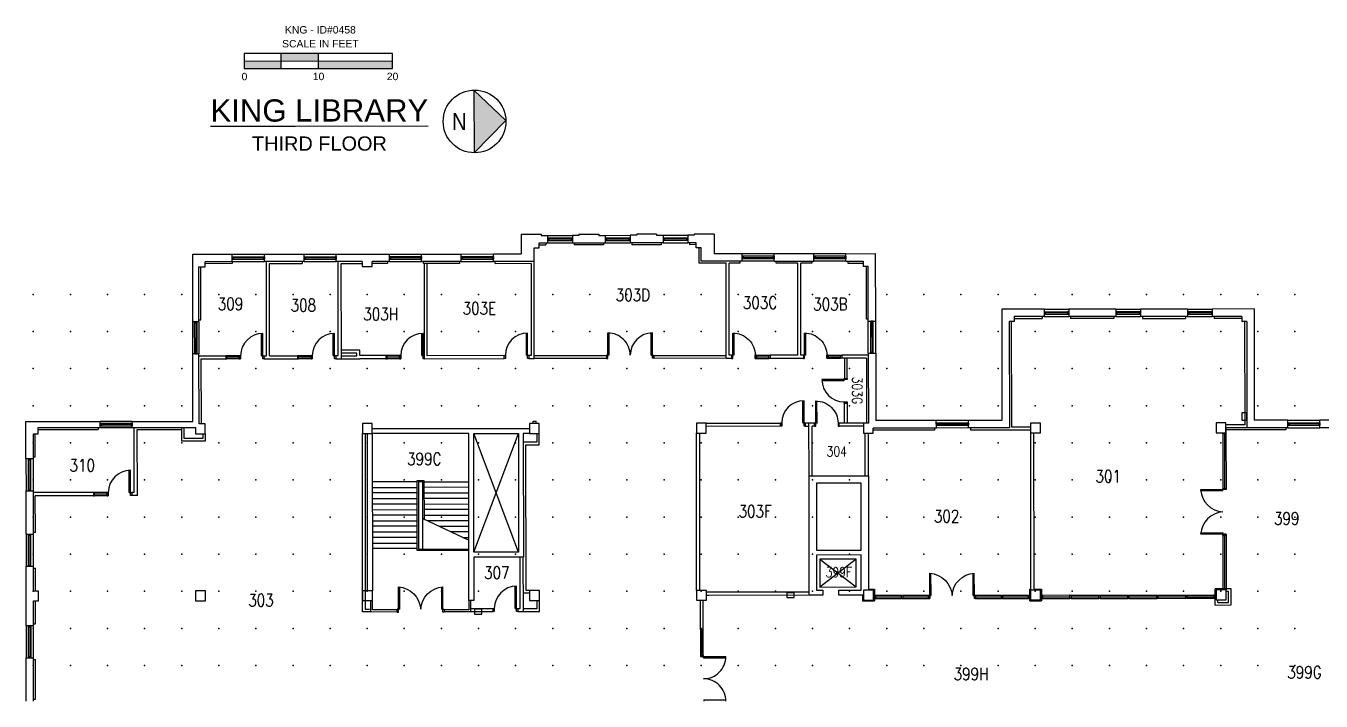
# Model space of a CAD drawing. Header units: millimetres. Extents: x 9 to 202, y 19 to 142.
# Drawn here: x 9.2 to 122.3, y 82.9 to 141.8 of the extents above; entities that cross this region are included whole.
import ezdxf
from ezdxf.enums import TextEntityAlignment as Align

# ---------------------------------------------------------------- set-up
doc = ezdxf.new("R2010")
doc.units = ezdxf.units.MM
for name, color, linetype in [('A-DOOR', 2, 'Continuous'), ('A-FLOR-IDEN', 202, 'Continuous'), ('A-FLOR-STRS', 1, 'Continuous'), ('A-GLAZ', 5, 'Continuous'), ('A-WALL', 7, 'Continuous'), ('NORTH', 7, 'Continuous')]:
    doc.layers.add(name, color=color, linetype=linetype)
doc.styles.add('RomanS', font='romans.shx', dxfattribs={"width": 0.85})
doc.styles.add('style1', font='arial.ttf', dxfattribs={"height": 1})

# ---------------------------------------------------------------- blocks, each defined once
blk = doc.blocks.new('*U16')
blk.add_point((0, 0))
blk = doc.blocks.new('*U17')
at = {"color": 0, "linetype": 'ByBlock', "lineweight": -2, "transparency": 16777216}
for p in [(0, 97.191), (3.2397, 97.191), (6.4794, 97.191), (9.7191, 97.191), (12.9588, 97.191), (16.1985, 97.191), (19.4382, 97.191), (22.6779, 97.191), (25.9176, 97.191), (29.1573, 97.191), (32.397, 97.191), (35.6367, 97.191), (38.8764, 97.191), (42.1161, 97.191), (45.3558, 97.191), (48.5955, 97.191), (51.8352, 97.191), (55.0749, 97.191), (58.3146, 97.191), (61.5543, 97.191), (64.794, 97.191), (68.0337, 97.191), (71.2734, 97.191), (74.5131, 97.191), (77.7528, 97.191), (80.9925, 97.191), (84.2322, 97.191), (87.4719, 97.191), (90.7116, 97.191), (93.9513, 97.191), (97.191, 97.191), (100.4307, 97.191), (103.6704, 97.191), (106.9101, 97.191), (110.1498, 97.191), (0, 93.9513), (3.2397, 93.9513), (6.4794, 93.9513), (9.7191, 93.9513), (12.9588, 93.9513), (16.1985, 93.9513), (19.4382, 93.9513), (22.6779, 93.9513), (25.9176, 93.9513), (29.1573, 93.9513), (32.397, 93.9513), (35.6367, 93.9513), (38.8764, 93.9513), (42.1161, 93.9513), (45.3558, 93.9513), (48.5955, 93.9513), (51.8352, 93.9513), (55.0749, 93.9513), (58.3146, 93.9513), (61.5543, 93.9513), (64.794, 93.9513), (68.0337, 93.9513), (71.2734, 93.9513), (74.5131, 93.9513), (77.7528, 93.9513), (80.9925, 93.9513), (84.2322, 93.9513), (87.4719, 93.9513), (90.7116, 93.9513), (93.9513, 93.9513), (97.191, 93.9513), (100.4307, 93.9513), (103.6704, 93.9513), (106.9101, 93.9513), (110.1498, 93.9513), (0, 90.7116), (3.2397, 90.7116), (6.4794, 90.7116), (9.7191, 90.7116), (12.9588, 90.7116), (16.1985, 90.7116), (19.4382, 90.7116), (22.6779, 90.7116), (25.9176, 90.7116), (29.1573, 90.7116), (32.397, 90.7116), (35.6367, 90.7116), (38.8764, 90.7116), (42.1161, 90.7116), (45.3558, 90.7116), (48.5955, 90.7116), (51.8352, 90.7116), (55.0749, 90.7116), (58.3146, 90.7116), (61.5543, 90.7116), (64.794, 90.7116), (68.0337, 90.7116), (71.2734, 90.7116), (74.5131, 90.7116), (77.7528, 90.7116), (80.9925, 90.7116), (84.2322, 90.7116), (87.4719, 90.7116), (90.7116, 90.7116), (93.9513, 90.7116), (97.191, 90.7116), (100.4307, 90.7116), (103.6704, 90.7116), (106.9101, 90.7116), (110.1498, 90.7116), (0, 87.4719), (3.2397, 87.4719), (6.4794, 87.4719), (9.7191, 87.4719), (12.9588, 87.4719), (16.1985, 87.4719), (19.4382, 87.4719), (22.6779, 87.4719), (25.9176, 87.4719), (29.1573, 87.4719), (32.397, 87.4719), (35.6367, 87.4719), (38.8764, 87.4719), (42.1161, 87.4719), (45.3558, 87.4719), (48.5955, 87.4719), (51.8352, 87.4719), (55.0749, 87.4719), (58.3146, 87.4719), (61.5543, 87.4719), (64.794, 87.4719), (68.0337, 87.4719), (71.2734, 87.4719), (74.5131, 87.4719), (77.7528, 87.4719), (80.9925, 87.4719), (84.2322, 87.4719), (87.4719, 87.4719), (90.7116, 87.4719), (93.9513, 87.4719), (97.191, 87.4719), (100.4307, 87.4719), (103.6704, 87.4719), (106.9101, 87.4719), (110.1498, 87.4719), (0, 84.2322), (3.2397, 84.2322), (6.4794, 84.2322), (9.7191, 84.2322), (12.9588, 84.2322), (16.1985, 84.2322), (19.4382, 84.2322), (22.6779, 84.2322), (25.9176, 84.2322), (29.1573, 84.2322), (32.397, 84.2322), (35.6367, 84.2322), (38.8764, 84.2322), (42.1161, 84.2322), (45.3558, 84.2322), (48.5955, 84.2322), (51.8352, 84.2322), (55.0749, 84.2322), (58.3146, 84.2322), (61.5543, 84.2322), (64.794, 84.2322), (68.0337, 84.2322), (71.2734, 84.2322), (74.5131, 84.2322), (77.7528, 84.2322), (80.9925, 84.2322), (84.2322, 84.2322), (87.4719, 84.2322), (90.7116, 84.2322), (93.9513, 84.2322), (97.191, 84.2322), (100.4307, 84.2322), (103.6704, 84.2322), (106.9101, 84.2322), (110.1498, 84.2322), (0, 80.9925), (3.2397, 80.9925), (6.4794, 80.9925), (9.7191, 80.9925), (12.9588, 80.9925), (16.1985, 80.9925), (19.4382, 80.9925), (22.6779, 80.9925), (25.9176, 80.9925), (29.1573, 80.9925), (32.397, 80.9925), (35.6367, 80.9925), (38.8764, 80.9925), (42.1161, 80.9925), (45.3558, 80.9925), (48.5955, 80.9925), (51.8352, 80.9925), (55.0749, 80.9925), (58.3146, 80.9925), (61.5543, 80.9925), (64.794, 80.9925), (68.0337, 80.9925), (71.2734, 80.9925), (74.5131, 80.9925), (77.7528, 80.9925), (80.9925, 80.9925), (84.2322, 80.9925), (87.4719, 80.9925), (90.7116, 80.9925), (93.9513, 80.9925), (97.191, 80.9925), (100.4307, 80.9925), (103.6704, 80.9925), (106.9101, 80.9925), (110.1498, 80.9925), (0, 77.7528), (3.2397, 77.7528), (6.4794, 77.7528), (9.7191, 77.7528), (12.9588, 77.7528), (16.1985, 77.7528), (19.4382, 77.7528), (22.6779, 77.7528), (25.9176, 77.7528), (29.1573, 77.7528), (32.397, 77.7528), (35.6367, 77.7528), (38.8764, 77.7528), (42.1161, 77.7528), (45.3558, 77.7528), (48.5955, 77.7528), (51.8352, 77.7528), (55.0749, 77.7528), (58.3146, 77.7528), (61.5543, 77.7528), (64.794, 77.7528), (68.0337, 77.7528), (71.2734, 77.7528), (74.5131, 77.7528), (77.7528, 77.7528), (80.9925, 77.7528), (84.2322, 77.7528), (87.4719, 77.7528), (90.7116, 77.7528), (93.9513, 77.7528), (97.191, 77.7528), (100.4307, 77.7528), (103.6704, 77.7528), (106.9101, 77.7528), (110.1498, 77.7528), (0, 74.5131), (3.2397, 74.5131), (6.4794, 74.5131), (9.7191, 74.5131), (12.9588, 74.5131), (16.1985, 74.5131), (19.4382, 74.5131), (22.6779, 74.5131), (25.9176, 74.5131), (29.1573, 74.5131), (32.397, 74.5131), (35.6367, 74.5131), (38.8764, 74.5131), (42.1161, 74.5131), (45.3558, 74.5131), (48.5955, 74.5131), (51.8352, 74.5131), (55.0749, 74.5131), (58.3146, 74.5131), (61.5543, 74.5131), (64.794, 74.5131), (68.0337, 74.5131), (71.2734, 74.5131), (74.5131, 74.5131), (77.7528, 74.5131), (80.9925, 74.5131), (84.2322, 74.5131), (87.4719, 74.5131), (90.7116, 74.5131), (93.9513, 74.5131), (97.191, 74.5131), (100.4307, 74.5131), (103.6704, 74.5131), (106.9101, 74.5131), (110.1498, 74.5131), (0, 71.2734), (3.2397, 71.2734), (6.4794, 71.2734), (9.7191, 71.2734), (12.9588, 71.2734), (16.1985, 71.2734), (19.4382, 71.2734), (22.6779, 71.2734), (25.9176, 71.2734), (29.1573, 71.2734), (32.397, 71.2734), (35.6367, 71.2734), (38.8764, 71.2734), (42.1161, 71.2734), (45.3558, 71.2734), (48.5955, 71.2734), (51.8352, 71.2734), (55.0749, 71.2734), (58.3146, 71.2734), (61.5543, 71.2734), (64.794, 71.2734), (68.0337, 71.2734), (71.2734, 71.2734), (74.5131, 71.2734), (77.7528, 71.2734), (80.9925, 71.2734), (84.2322, 71.2734), (87.4719, 71.2734), (90.7116, 71.2734), (93.9513, 71.2734), (97.191, 71.2734), (100.4307, 71.2734), (103.6704, 71.2734), (106.9101, 71.2734), (110.1498, 71.2734), (0, 68.0337), (3.2397, 68.0337), (6.4794, 68.0337), (9.7191, 68.0337), (12.9588, 68.0337), (16.1985, 68.0337), (19.4382, 68.0337), (22.6779, 68.0337), (25.9176, 68.0337), (29.1573, 68.0337), (32.397, 68.0337), (35.6367, 68.0337), (38.8764, 68.0337), (42.1161, 68.0337), (45.3558, 68.0337), (48.5955, 68.0337), (51.8352, 68.0337), (55.0749, 68.0337), (58.3146, 68.0337), (61.5543, 68.0337), (64.794, 68.0337), (68.0337, 68.0337), (71.2734, 68.0337), (74.5131, 68.0337), (77.7528, 68.0337), (80.9925, 68.0337), (84.2322, 68.0337), (87.4719, 68.0337), (90.7116, 68.0337), (93.9513, 68.0337), (97.191, 68.0337), (100.4307, 68.0337), (103.6704, 68.0337), (106.9101, 68.0337), (110.1498, 68.0337), (0, 64.794), (3.2397, 64.794), (6.4794, 64.794), (9.7191, 64.794), (12.9588, 64.794), (16.1985, 64.794), (19.4382, 64.794), (22.6779, 64.794), (25.9176, 64.794), (29.1573, 64.794), (32.397, 64.794), (35.6367, 64.794), (38.8764, 64.794), (42.1161, 64.794), (45.3558, 64.794), (48.5955, 64.794), (51.8352, 64.794), (55.0749, 64.794), (58.3146, 64.794), (61.5543, 64.794), (64.794, 64.794), (68.0337, 64.794), (71.2734, 64.794), (74.5131, 64.794), (77.7528, 64.794), (80.9925, 64.794), (84.2322, 64.794), (87.4719, 64.794), (90.7116, 64.794), (93.9513, 64.794), (97.191, 64.794), (100.4307, 64.794), (103.6704, 64.794), (106.9101, 64.794), (110.1498, 64.794)]:
    blk.add_blockref('*U16', p, dxfattribs=at)

msp = doc.modelspace()

# ---------------------------------------------------------------- hatches: boundary and pattern name
h = msp.add_hatch(color=256)
h.paths.add_polyline_path([(31.53, 138.11), (28.29, 138.1), (28.29, 138.75), (31.53, 138.75)])
h.paths.add_polyline_path([(34.77, 138.76), (31.53, 138.75), (31.53, 139.4), (34.77, 139.4)])
h.paths.add_polyline_path([(41.25, 138.11), (34.77, 138.11), (34.77, 138.76), (41.25, 138.76)])
at = {"layer": 'NORTH'}
msp.add_hatch(color=256, dxfattribs=at).paths.add_polyline_path([(48.37, 130.74), (51.14, 133.55), (48.33, 136.22)])

# ---------------------------------------------------------------- linework, layer by layer
for p, q in [((31.53, 138.11), (31.53, 139.4)), ((34.77, 138.11), (34.77, 139.4)), ((28.29, 138.75), (41.25, 138.76))]:
    msp.add_line(p, q)
msp.add_lwpolyline([(28.29, 138.1), (41.25, 138.11), (41.25, 139.41), (28.29, 139.4)], close=True)
at = {"layer": 'A-DOOR'}
for p, q in [((29.81, 113.03), (29.81, 114.97)), ((29.92, 113.03), (29.92, 114.97)), ((36.07, 113.04), (36.07, 114.98)), ((36.18, 113.04), (36.18, 114.98)), ((43.8, 113.04), (43.8, 114.98)), ((43.91, 113.04), (43.91, 114.98)), ((52.93, 113.07), (52.93, 115.01)), ((53.04, 113.07), (53.04, 115.01)), ((60.05, 113.07), (60.05, 115.02)), ((60.16, 113.07), (60.16, 115.02)), ((63.83, 113.08), (63.83, 115.02)), ((63.94, 113.08), (63.94, 115.02)), ((70.96, 113.07), (70.96, 115.01)), ((71.06, 113.07), (71.06, 115.01)), ((77.22, 113.07), (77.22, 115.02)), ((77.33, 113.07), (77.33, 115.02)), ((60.16, 113.07), (60.05, 113.07)), ((63.83, 113.08), (63.94, 113.08)), ((77.33, 113.07), (77.22, 113.07)), ((29.81, 113.03), (29.92, 113.03)), ((36.07, 113.04), (36.18, 113.04)), ((41.86, 112.77), (41.97, 112.77)), ((41.97, 112.77), (41.97, 113.04)), ((43.8, 113.04), (43.91, 113.04)), ((52.93, 113.07), (53.04, 113.07)), ((71.06, 113.07), (70.96, 113.07)), ((80.67, 110.94), (78.72, 110.94)), ((80.67, 110.84), (78.72, 110.83)), ((80.67, 110.84), (80.67, 110.94)), ((77.06, 107.16), (77.06, 109.1)), ((77.17, 107.16), (77.17, 109.1)), ((78.2, 107.14), (78.2, 109.08)), ((78.31, 107.14), (78.3, 109.08)), ((77.06, 107.16), (77.17, 107.16)), ((78.31, 107.14), (78.2, 107.14)), ((18.26, 101.09), (18.26, 103.03)), ((18.37, 101.09), (18.37, 103.03)), ((18.26, 101.09), (18.37, 101.09)), ((113.74, 101.34), (111.79, 101.33)), ((113.74, 101.23), (111.79, 101.23)), ((113.74, 101.23), (113.74, 101.34)), ((113.74, 97.56), (111.8, 97.55)), ((113.74, 97.45), (111.8, 97.45)), ((113.74, 97.56), (113.74, 97.45)), ((88.15, 92.11), (88.15, 94.05)), ((88.26, 92.11), (88.25, 94.05)), ((91.93, 92.11), (91.93, 94.05)), ((92.04, 92.11), (92.03, 94.05)), ((41.76, 90.9), (41.76, 92.85)), ((41.87, 90.9), (41.87, 92.85)), ((45.54, 90.91), (45.54, 92.85)), ((45.65, 90.91), (45.65, 92.85)), ((51.96, 90.97), (51.96, 92.91)), ((52.07, 90.97), (52.07, 92.91)), ((88.26, 92.11), (88.15, 92.11)), ((91.93, 92.11), (92.04, 92.11)), ((41.87, 90.9), (41.76, 90.9)), ((45.54, 90.91), (45.65, 90.91)), ((51.96, 90.97), (52.07, 90.97)), ((68.4, 86.77), (70.35, 86.77)), ((68.4, 86.66), (68.4, 86.77)), ((68.4, 86.66), (70.35, 86.66)), ((68.41, 82.99), (70.35, 82.99)), ((68.41, 82.99), (68.41, 82.88))]:
    msp.add_line(p, q, dxfattribs=at)
at = {"layer": 'A-DOOR', "flags": 128}
for points in [[(73.01, 113.07), (72.9, 113.07), (72.9, 112.8), (73.01, 112.8), (73.01, 113.07)], [(77.22, 113.07), (77.11, 113.07), (77.11, 112.8), (77.22, 112.8), (77.22, 113.07)], [(79.27, 113.08), (79.16, 113.08), (79.17, 112.81), (79.27, 112.81), (79.27, 113.08)], [(27.86, 113.03), (27.97, 113.03), (27.97, 112.76), (27.87, 112.76), (27.86, 113.03)], [(29.92, 113.03), (30.02, 113.03), (30.03, 112.76), (29.92, 112.76), (29.92, 113.03)], [(34.13, 113.03), (34.24, 113.03), (34.24, 112.76), (34.13, 112.76), (34.13, 113.03)], [(36.18, 113.04), (36.29, 113.04), (36.29, 112.77), (36.18, 112.77), (36.18, 113.04)], [(50.99, 113.06), (51.1, 113.06), (51.1, 112.79), (50.99, 112.79), (50.99, 113.06)], [(53.04, 113.07), (53.15, 113.07), (53.15, 112.8), (53.04, 112.8), (53.04, 113.07)], [(70.96, 113.07), (70.85, 113.07), (70.85, 112.8), (70.96, 112.8), (70.96, 113.07)], [(80.67, 110.94), (80.67, 111.05), (80.94, 111.05), (80.94, 110.94), (80.67, 110.94)], [(80.67, 108.89), (80.67, 109), (80.94, 109), (80.94, 108.89), (80.67, 108.89)], [(75.12, 107.16), (75.23, 107.16), (75.23, 106.89), (75.12, 106.89), (75.12, 107.16)], [(77.17, 107.16), (77.28, 107.16), (77.28, 106.89), (77.17, 106.89), (77.17, 107.16)], [(78.2, 107.14), (78.09, 107.14), (78.09, 106.87), (78.2, 106.87), (78.2, 107.14)], [(80.25, 107.14), (80.14, 107.14), (80.14, 106.87), (80.25, 106.87), (80.25, 107.14)], [(16.32, 101.08), (16.43, 101.08), (16.43, 100.81), (16.32, 100.81), (16.32, 101.08)], [(18.37, 101.09), (18.48, 101.09), (18.48, 100.82), (18.37, 100.82), (18.37, 101.09)], [(113.74, 101.34), (113.74, 101.44), (114.01, 101.44), (114.01, 101.34), (113.74, 101.34)], [(113.74, 97.45), (113.74, 97.34), (114.01, 97.34), (114.01, 97.45), (113.74, 97.45)], [(88.15, 92.11), (88.04, 92.11), (88.04, 91.84), (88.15, 91.84), (88.15, 92.11)], [(92.04, 92.11), (92.14, 92.11), (92.14, 91.84), (92.04, 91.84), (92.04, 92.11)], [(41.76, 90.9), (41.66, 90.9), (41.66, 90.63), (41.76, 90.63), (41.76, 90.9)], [(45.65, 90.91), (45.76, 90.91), (45.76, 90.64), (45.65, 90.64), (45.65, 90.91)], [(50.02, 90.96), (50.13, 90.96), (50.13, 90.69), (50.02, 90.69), (50.02, 90.96)], [(52.07, 90.97), (52.18, 90.97), (52.18, 90.7), (52.07, 90.7), (52.07, 90.97)]]:
    msp.add_lwpolyline(points, close=True, dxfattribs=at)
at = {"layer": 'A-DOOR'}
for centre, radius, start, end in [((29.92, 113.03), 1.94, 90.0528, 180.0528), ((36.18, 113.04), 1.94, 90.0528, 180.0528), ((43.91, 113.04), 1.94, 90.0528, 180.0528), ((53.04, 113.07), 1.94, 90.0528, 180.0528), ((60.05, 113.07), 1.94, 0.0528, 90.0528), ((63.94, 113.08), 1.94, 90.0528, 180.0528), ((80.67, 110.94), 1.94, 180.0528, 270.0528), ((77.17, 107.16), 1.94, 90.0528, 180.0528), ((18.37, 101.09), 1.94, 90.0528, 180.0528), ((113.88, 101.48), 2.09, 183.9478, 266.1578), ((113.88, 97.31), 2.09, 93.9478, 176.1578), ((52.07, 90.97), 1.94, 90.0528, 180.0528), ((68.4, 86.77), 1.94, 270.0528, 0.0528), ((68.41, 82.88), 1.94, 0.0528, 90.0528)]:
    msp.add_arc(centre, radius, start, end, dxfattribs=at)
at = {"layer": 'A-DOOR', "extrusion": (0, 0, -1)}
for centre, radius, start, end in [((-70.96, 113.07), 1.94, 89.9472, 179.9472), ((-77.22, 113.07), 1.94, 89.9472, 179.9472), ((-78.2, 107.14), 1.94, 89.9472, 179.9472), ((-88.01, 91.96), 2.09, 93.8422, 176.0522), ((-92.18, 91.97), 2.09, 3.8422, 86.0522), ((-41.62, 90.76), 2.09, 93.8422, 176.0522), ((-45.79, 90.76), 2.09, 3.8422, 86.0522)]:
    msp.add_arc(centre, radius, start, end, dxfattribs=at)
at = {"layer": 'A-FLOR-STRS'}
for p, q in [((81.71, 95.27), (78.56, 92.84)), ((78.56, 95.26), (81.71, 92.85))]:
    msp.add_line(p, q, dxfattribs=at)
at = {"layer": 'A-FLOR-STRS', "flags": 128}
for points in [[(43.4, 102.03), (39.49, 102.02)], [(47.91, 96.04), (43.41, 96.03), (43.4, 102.14), (43.99, 102.14), (44, 98.76), (43.89, 98.81), (43.89, 102.03), (43.51, 102.03), (43.51, 96.14), (47.91, 96.15)], [(43.99, 102.03), (47.91, 102.03)], [(39.49, 101.54), (43.4, 101.54)], [(43.4, 101.06), (39.49, 101.05)], [(47.91, 101.55), (43.99, 101.54)], [(43.99, 101.06), (47.91, 101.06)], [(39.49, 100.57), (43.4, 100.57)], [(43.4, 100.08), (39.49, 100.08)], [(39.49, 99.59), (43.4, 99.6)], [(47.91, 100.57), (44, 100.57)], [(44, 100.08), (47.91, 100.09)], [(47.91, 99.6), (44, 99.6)], [(43.4, 99.11), (39.49, 99.11)], [(39.49, 98.62), (43.4, 98.63)], [(43.89, 96.14), (43.89, 98.81)], [(43.89, 98.81), (47.91, 96.92)], [(44, 99.11), (47.91, 99.12)], [(47.89, 98.63), (44.27, 98.63)], [(43.4, 98.14), (39.49, 98.14)], [(39.49, 97.65), (43.4, 97.65)], [(45.31, 98.14), (47.91, 98.14)], [(47.91, 97.66), (46.34, 97.66)], [(43.4, 97.17), (39.49, 97.16)], [(39.49, 96.68), (43.41, 96.68)], [(43.41, 96.2), (39.49, 96.19)], [(47.37, 97.17), (47.91, 97.17)]]:
    msp.add_lwpolyline(points, dxfattribs=at)
msp.add_lwpolyline([(78.56, 92.84), (81.71, 92.85), (81.71, 95.27), (78.56, 95.26), (78.56, 92.84)], close=True, dxfattribs=at)
at = {"layer": 'A-GLAZ'}
for p, q in [((54.79, 123.31), (54.79, 123.1)), ((54.79, 123.31), (54.9, 123.31)), ((54.9, 123.31), (56.84, 123.32)), ((54.9, 123.31), (54.9, 123.1)), ((56.84, 123.32), (56.84, 123.1)), ((56.84, 123.32), (56.95, 123.32)), ((56.95, 123.32), (56.95, 123.1)), ((59.82, 123.32), (59.82, 123.1)), ((59.82, 123.32), (59.93, 123.32)), ((59.93, 123.32), (61.88, 123.32)), ((59.93, 123.32), (59.93, 123.1)), ((61.88, 123.32), (61.88, 123.1)), ((61.88, 123.32), (61.98, 123.32)), ((61.98, 123.32), (61.98, 123.1)), ((64.86, 123.32), (64.86, 123.11)), ((64.86, 123.32), (64.97, 123.32)), ((64.97, 123.32), (66.91, 123.33)), ((64.97, 123.32), (64.97, 123.11)), ((66.91, 123.33), (66.91, 123.11)), ((66.91, 123.33), (67.02, 123.33)), ((67.02, 123.33), (67.02, 123.11)), ((54.79, 123.1), (54.9, 123.1)), ((56.84, 123.21), (54.9, 123.21)), ((54.9, 123.1), (56.84, 123.1)), ((56.84, 123.1), (56.95, 123.1)), ((59.82, 123.1), (59.93, 123.1)), ((61.88, 123.21), (59.93, 123.21)), ((59.93, 123.1), (61.88, 123.1)), ((61.88, 123.1), (61.98, 123.1)), ((64.86, 123.11), (64.97, 123.11)), ((66.91, 123.22), (64.97, 123.22)), ((64.97, 123.11), (66.91, 123.11)), ((66.91, 123.11), (67.02, 123.11)), ((27.26, 121.67), (27.37, 121.67)), ((27.26, 121.67), (27.26, 121.45)), ((27.26, 121.45), (27.37, 121.45)), ((27.37, 121.67), (29.96, 121.67)), ((27.37, 121.67), (27.37, 121.45)), ((29.96, 121.56), (27.37, 121.56)), ((27.37, 121.45), (29.96, 121.45)), ((29.96, 121.67), (30.07, 121.67)), ((29.96, 121.67), (29.96, 121.45)), ((29.96, 121.45), (30.07, 121.45)), ((30.07, 121.67), (30.07, 121.45)), ((33.53, 121.67), (33.63, 121.67)), ((33.53, 121.67), (33.53, 121.46)), ((33.53, 121.46), (33.63, 121.46)), ((33.63, 121.67), (36.23, 121.68)), ((33.63, 121.67), (33.63, 121.46)), ((36.23, 121.57), (33.63, 121.57)), ((33.63, 121.46), (36.23, 121.46)), ((36.23, 121.68), (36.33, 121.68)), ((36.23, 121.68), (36.23, 121.46)), ((36.23, 121.46), (36.34, 121.46)), ((36.33, 121.68), (36.34, 121.46)), ((40.98, 121.68), (41.09, 121.68)), ((40.98, 121.68), (40.98, 121.47)), ((40.98, 121.47), (41.09, 121.47)), ((41.09, 121.68), (43.68, 121.68)), ((41.09, 121.68), (41.09, 121.47)), ((43.68, 121.58), (41.09, 121.57)), ((41.09, 121.47), (43.68, 121.47)), ((43.68, 121.68), (43.79, 121.68)), ((43.68, 121.68), (43.68, 121.47)), ((43.68, 121.47), (43.79, 121.47)), ((43.79, 121.68), (43.79, 121.47)), ((47.24, 121.69), (47.35, 121.69)), ((47.24, 121.69), (47.24, 121.47)), ((47.24, 121.47), (47.35, 121.47)), ((47.35, 121.69), (49.94, 121.69)), ((47.35, 121.69), (47.35, 121.47)), ((49.94, 121.58), (47.35, 121.58)), ((47.35, 121.47), (49.94, 121.47)), ((49.94, 121.69), (50.05, 121.69)), ((49.94, 121.69), (49.94, 121.47)), ((49.94, 121.47), (50.05, 121.47)), ((50.05, 121.69), (50.05, 121.47)), ((71.87, 121.71), (71.76, 121.71)), ((71.76, 121.71), (71.76, 121.49)), ((71.87, 121.49), (71.76, 121.49)), ((74.46, 121.71), (71.87, 121.71)), ((71.87, 121.71), (71.87, 121.49)), ((71.87, 121.6), (74.46, 121.6)), ((74.46, 121.5), (71.87, 121.49)), ((74.57, 121.71), (74.46, 121.71)), ((74.46, 121.71), (74.46, 121.5)), ((74.57, 121.5), (74.46, 121.5)), ((74.57, 121.71), (74.57, 121.5)), ((78.13, 121.72), (78.02, 121.72)), ((78.02, 121.72), (78.02, 121.5)), ((78.13, 121.5), (78.02, 121.5)), ((80.72, 121.72), (78.13, 121.72)), ((78.13, 121.72), (78.13, 121.5)), ((78.13, 121.61), (80.72, 121.61)), ((80.72, 121.5), (78.13, 121.5)), ((80.83, 121.72), (80.72, 121.72)), ((80.72, 121.72), (80.72, 121.5)), ((80.83, 121.5), (80.72, 121.5)), ((80.83, 121.72), (80.83, 121.5)), ((98.12, 116.87), (98.12, 116.66)), ((98.12, 116.87), (98.22, 116.87)), ((98.12, 116.66), (98.22, 116.66)), ((98.22, 116.87), (100.17, 116.88)), ((98.22, 116.87), (98.22, 116.66)), ((100.17, 116.77), (98.22, 116.77)), ((98.22, 116.66), (100.17, 116.66)), ((100.17, 116.88), (100.17, 116.66)), ((100.17, 116.88), (100.28, 116.88)), ((100.17, 116.66), (100.28, 116.66)), ((100.28, 116.88), (100.28, 116.66)), ((104.38, 116.88), (104.38, 116.66)), ((104.38, 116.88), (104.49, 116.88)), ((104.38, 116.66), (104.49, 116.66)), ((104.49, 116.88), (106.43, 116.88)), ((104.49, 116.88), (104.49, 116.66)), ((106.43, 116.77), (104.49, 116.77)), ((104.49, 116.66), (106.43, 116.67)), ((106.43, 116.88), (106.43, 116.67)), ((106.43, 116.88), (106.54, 116.88)), ((106.43, 116.67), (106.54, 116.67)), ((106.54, 116.88), (106.54, 116.67)), ((110.64, 116.89), (110.64, 116.67)), ((110.64, 116.89), (110.75, 116.89)), ((110.64, 116.67), (110.75, 116.67)), ((110.75, 116.89), (112.7, 116.89)), ((110.75, 116.89), (110.75, 116.67)), ((112.7, 116.78), (110.75, 116.78)), ((110.75, 116.67), (112.7, 116.67)), ((112.7, 116.89), (112.7, 116.67)), ((112.7, 116.89), (112.8, 116.89)), ((112.7, 116.67), (112.8, 116.67)), ((112.8, 116.89), (112.8, 116.67)), ((23.97, 115.89), (23.97, 116)), ((23.97, 116), (24.19, 116)), ((23.98, 113.3), (23.97, 115.89)), ((23.97, 115.89), (24.19, 115.89)), ((24.08, 115.89), (24.08, 113.3)), ((24.19, 115.89), (24.19, 116)), ((24.19, 113.3), (24.19, 115.89)), ((83, 115.94), (83, 116.05)), ((83.21, 116.05), (83, 116.05)), ((83, 113.35), (83, 115.94)), ((83.21, 115.94), (83, 115.94)), ((83.1, 115.94), (83.11, 113.35)), ((83.21, 115.94), (83.21, 116.05)), ((83.21, 113.35), (83.21, 115.94)), ((23.98, 113.19), (23.98, 113.3)), ((23.98, 113.3), (24.19, 113.3)), ((23.98, 113.19), (24.19, 113.19)), ((24.19, 113.19), (24.19, 113.3)), ((73.01, 113.07), (74.09, 113.07)), ((79.27, 113.08), (80.35, 113.08)), ((83, 113.24), (83, 113.35)), ((83.21, 113.35), (83, 113.35)), ((83.21, 113.24), (83, 113.24)), ((83.21, 113.24), (83.21, 113.35)), ((27.86, 113.03), (26.78, 113.03)), ((27.87, 112.89), (26.79, 112.89)), ((27.87, 112.76), (26.79, 112.76)), ((34.13, 113.03), (33.05, 113.03)), ((34.13, 112.9), (33.05, 112.9)), ((34.13, 112.76), (33.05, 112.76)), ((40.78, 113.04), (40.67, 113.04)), ((40.67, 113.04), (40.67, 112.77)), ((40.67, 112.77), (40.78, 112.77)), ((41.86, 113.04), (40.78, 113.04)), ((40.78, 112.77), (40.78, 113.04)), ((41.86, 112.9), (40.78, 112.9)), ((41.86, 112.77), (40.78, 112.77)), ((41.86, 113.04), (41.97, 113.04)), ((41.86, 112.77), (41.86, 113.04)), ((41.97, 112.77), (41.86, 112.77)), ((41.97, 113.04), (41.97, 112.77)), ((73.01, 112.94), (74.09, 112.94)), ((73.01, 112.8), (74.09, 112.8)), ((79.27, 112.94), (80.35, 112.94)), ((79.27, 112.81), (80.35, 112.81)), ((15.72, 107.13), (15.83, 107.13)), ((15.72, 107.13), (15.72, 106.92)), ((15.72, 106.92), (15.83, 106.92)), ((15.83, 107.13), (18.42, 107.13)), ((15.83, 107.13), (15.83, 106.92)), ((18.42, 107.03), (15.83, 107.02)), ((15.83, 106.92), (18.42, 106.92)), ((18.42, 107.13), (18.53, 107.13)), ((18.42, 107.13), (18.42, 106.92)), ((18.42, 106.92), (18.53, 106.92)), ((18.53, 107.13), (18.53, 106.92)), ((88.83, 107.15), (88.73, 107.15)), ((88.73, 107.15), (88.73, 106.93)), ((88.83, 106.93), (88.73, 106.93)), ((91.43, 107.15), (88.83, 107.15)), ((88.83, 107.15), (88.83, 106.93)), ((88.83, 107.04), (91.43, 107.04)), ((91.43, 106.93), (88.83, 106.93)), ((91.53, 107.15), (91.43, 107.15)), ((91.43, 107.15), (91.43, 106.93)), ((91.53, 106.93), (91.43, 106.93)), ((91.53, 107.15), (91.53, 106.93)), ((119.4, 107.17), (119.51, 107.17)), ((119.4, 107.17), (119.4, 106.96)), ((119.4, 106.96), (119.51, 106.96)), ((119.51, 107.17), (122.1, 107.18)), ((119.51, 107.17), (119.51, 106.96)), ((122.1, 107.07), (119.51, 107.07)), ((119.51, 106.96), (122.1, 106.96)), ((122.1, 107.18), (122.21, 107.18)), ((122.1, 107.18), (122.1, 106.96)), ((122.1, 106.96), (122.21, 106.96)), ((122.21, 107.18), (122.21, 106.96)), ((113.73, 106.2), (113.74, 101.44)), ((113.87, 106.2), (113.87, 101.44)), ((114, 106.2), (114.01, 101.44)), ((9.46, 103.94), (9.46, 104.05)), ((9.46, 104.05), (9.68, 104.05)), ((9.68, 103.94), (9.68, 104.05)), ((9.46, 101.35), (9.46, 103.94)), ((9.46, 103.94), (9.68, 103.94)), ((9.57, 103.94), (9.57, 101.35)), ((9.68, 101.35), (9.68, 103.94)), ((9.46, 101.24), (9.46, 101.35)), ((9.46, 101.35), (9.68, 101.35)), ((9.46, 101.24), (9.68, 101.24)), ((9.68, 101.24), (9.68, 101.35)), ((16.32, 101.08), (15.24, 101.08)), ((16.32, 100.95), (15.24, 100.95)), ((16.32, 100.81), (15.24, 100.81)), ((9.47, 97.35), (9.47, 97.46)), ((9.47, 97.46), (9.68, 97.46)), ((9.47, 94.76), (9.47, 97.35)), ((9.47, 97.35), (9.68, 97.35)), ((9.57, 97.35), (9.58, 94.76)), ((9.68, 97.35), (9.68, 97.46)), ((9.68, 94.76), (9.68, 97.35)), ((113.74, 97.34), (113.74, 92.7)), ((113.87, 97.34), (113.88, 92.7)), ((114.01, 97.34), (114.01, 92.7)), ((9.47, 94.65), (9.47, 94.76)), ((9.47, 94.76), (9.68, 94.76)), ((9.47, 94.65), (9.68, 94.65)), ((9.68, 94.65), (9.68, 94.76)), ((85.68, 92.1), (83.38, 92.1)), ((83.38, 91.83), (85.68, 91.83)), ((83.42, 91.97), (85.68, 91.97)), ((88.04, 92.11), (85.75, 92.1)), ((85.75, 91.83), (88.04, 91.84)), ((85.79, 91.97), (88.04, 91.97)), ((94.4, 92.11), (92.1, 92.11)), ((92.1, 91.84), (94.4, 91.84)), ((92.14, 91.97), (94.4, 91.98)), ((96.76, 92.11), (94.47, 92.11)), ((94.47, 91.84), (96.76, 91.84)), ((94.51, 91.98), (96.76, 91.98)), ((100.37, 92.12), (98, 92.11)), ((98, 91.98), (100.37, 91.98)), ((98, 91.84), (100.37, 91.85)), ((100.48, 92.12), (102.9, 92.12)), ((100.48, 91.98), (102.9, 91.98)), ((100.48, 91.85), (102.9, 91.85)), ((103.01, 92.12), (105.43, 92.12)), ((103.01, 91.98), (105.43, 91.99)), ((103.01, 91.85), (105.43, 91.85)), ((105.54, 92.12), (107.96, 92.12)), ((105.54, 91.99), (107.96, 91.99)), ((105.54, 91.85), (107.96, 91.85)), ((108.07, 92.12), (110.49, 92.13)), ((108.07, 91.99), (110.49, 91.99)), ((108.07, 91.85), (110.49, 91.86)), ((110.59, 92.13), (112.96, 92.13)), ((110.59, 91.99), (112.96, 91.99)), ((110.59, 91.86), (112.96, 91.86)), ((9.47, 89.36), (9.47, 89.47)), ((9.47, 89.47), (9.69, 89.47)), ((9.48, 86.77), (9.47, 89.36)), ((9.47, 89.36), (9.69, 89.36)), ((9.58, 89.36), (9.58, 86.77)), ((9.69, 89.36), (9.69, 89.47)), ((9.69, 86.77), (9.69, 89.36)), ((9.48, 86.66), (9.48, 86.77)), ((9.48, 86.77), (9.69, 86.77)), ((9.48, 86.66), (9.69, 86.66)), ((9.69, 86.66), (9.69, 86.77))]:
    msp.add_line(p, q, dxfattribs=at)
at = {"layer": 'A-GLAZ', "flags": 128}
for points in [[(73.01, 112.8), (72.9, 112.8), (72.9, 113.07), (73.01, 113.07), (73.01, 112.8)], [(74.2, 112.8), (74.09, 112.8), (74.09, 113.07), (74.2, 113.07), (74.2, 112.8)], [(79.27, 112.81), (79.17, 112.81), (79.16, 113.08), (79.27, 113.08), (79.27, 112.81)], [(80.46, 112.81), (80.35, 112.81), (80.35, 113.08), (80.46, 113.08), (80.46, 112.81)], [(26.68, 112.76), (26.79, 112.76), (26.78, 113.03), (26.68, 113.03), (26.68, 112.76)], [(27.87, 112.76), (27.97, 112.76), (27.97, 113.03), (27.86, 113.03), (27.87, 112.76)], [(32.94, 112.76), (33.05, 112.76), (33.05, 113.03), (32.94, 113.03), (32.94, 112.76)], [(34.13, 112.76), (34.24, 112.76), (34.24, 113.03), (34.13, 113.03), (34.13, 112.76)], [(113.73, 106.2), (113.73, 106.3), (114, 106.3), (114, 106.2), (113.73, 106.2)], [(15.13, 100.81), (15.24, 100.81), (15.24, 101.08), (15.13, 101.08), (15.13, 100.81)], [(16.32, 100.81), (16.43, 100.81), (16.43, 101.08), (16.32, 101.08), (16.32, 100.81)], [(113.74, 101.34), (113.74, 101.44), (114.01, 101.44), (114.01, 101.34), (113.74, 101.34)], [(113.74, 97.34), (113.74, 97.45), (114.01, 97.45), (114.01, 97.34), (113.74, 97.34)], [(83.32, 92.1), (83.42, 92.1), (83.42, 91.83), (83.32, 91.83), (83.32, 92.1)], [(85.68, 92.1), (85.79, 92.1), (85.79, 91.83), (85.68, 91.83), (85.68, 92.1)], [(88.04, 92.11), (88.15, 92.11), (88.15, 91.84), (88.04, 91.84), (88.04, 92.11)], [(92.04, 92.11), (92.14, 92.11), (92.14, 91.84), (92.04, 91.84), (92.04, 92.11)], [(94.4, 92.11), (94.51, 92.11), (94.51, 91.84), (94.4, 91.84), (94.4, 92.11)], [(96.76, 92.11), (96.87, 92.11), (96.87, 91.84), (96.76, 91.84), (96.76, 92.11)], [(97.9, 92.11), (98, 92.11), (98, 91.84), (97.9, 91.84), (97.9, 92.11)], [(100.37, 92.12), (100.48, 92.12), (100.48, 91.85), (100.37, 91.85), (100.37, 92.12)], [(102.9, 92.12), (103.01, 92.12), (103.01, 91.85), (102.9, 91.85), (102.9, 92.12)], [(105.43, 92.12), (105.54, 92.12), (105.54, 91.85), (105.43, 91.85), (105.43, 92.12)], [(107.96, 92.12), (108.07, 92.12), (108.07, 91.85), (107.96, 91.85), (107.96, 92.12)], [(110.49, 92.13), (110.59, 92.13), (110.59, 91.86), (110.49, 91.86), (110.49, 92.13)], [(113.07, 92.13), (112.96, 92.13), (112.96, 91.86), (113.07, 91.86), (113.07, 92.13)], [(113.74, 92.59), (113.74, 92.7), (114.01, 92.7), (114.01, 92.59), (113.74, 92.59)]]:
    msp.add_lwpolyline(points, close=True, dxfattribs=at)
for points in [[(39.33, 91.66), (39.33, 90.68), (41.66, 90.69), (41.66, 90.85), (39.5, 90.85), (39.49, 91.66)], [(47.92, 91.66), (47.92, 90.85), (45.76, 90.85), (45.76, 90.69), (48.08, 90.69), (48.08, 91.66)]]:
    msp.add_lwpolyline(points, dxfattribs=at)
at = {"layer": 'A-WALL'}
for p, q in [((52.48, 123.64), (52.48, 121.91)), ((52.48, 123.64), (54.21, 123.64)), ((54.21, 123.64), (54.21, 123.53)), ((54.21, 123.53), (54.79, 123.53)), ((54.79, 123.53), (54.79, 122.88)), ((54.79, 123.53), (56.95, 123.53)), ((57.52, 123.53), (56.95, 123.53)), ((56.95, 123.53), (56.95, 122.88)), ((57.52, 123.64), (59.25, 123.64)), ((57.52, 123.64), (57.52, 123.53)), ((59.25, 123.64), (59.25, 123.53)), ((59.25, 123.53), (59.82, 123.53)), ((59.82, 123.53), (61.98, 123.54)), ((59.82, 123.53), (59.82, 122.89)), ((61.98, 123.54), (61.98, 122.89)), ((62.56, 123.54), (61.98, 123.54)), ((64.28, 123.65), (62.56, 123.65)), ((62.56, 123.65), (62.56, 123.54)), ((64.28, 123.65), (64.28, 123.54)), ((64.28, 123.54), (64.86, 123.54)), ((64.86, 123.54), (64.86, 122.89)), ((64.86, 123.54), (67.02, 123.54)), ((67.59, 123.54), (67.02, 123.54)), ((67.02, 123.54), (67.02, 122.89)), ((69.33, 123.65), (67.59, 123.65)), ((67.59, 123.65), (67.59, 123.54)), ((69.33, 123.65), (69.33, 121.92)), ((53.61, 122.45), (54.05, 122.45)), ((53.62, 121.26), (53.61, 122.45)), ((54.05, 122.45), (54.05, 122.88)), ((54.05, 122.88), (54.79, 122.88)), ((54.05, 122.71), (54.63, 122.71)), ((54.63, 122.88), (54.63, 122.71)), ((54.79, 122.88), (56.95, 122.88)), ((56.95, 122.88), (59.82, 122.89)), ((57.11, 122.88), (57.11, 122.72)), ((59.66, 122.72), (57.11, 122.72)), ((59.66, 122.89), (59.66, 122.72)), ((59.82, 122.89), (61.98, 122.89)), ((64.86, 122.89), (61.98, 122.89)), ((62.15, 122.89), (62.15, 122.72)), ((64.7, 122.72), (62.15, 122.72)), ((64.7, 122.89), (64.7, 122.72)), ((64.86, 122.89), (67.02, 122.89)), ((67.76, 122.89), (67.02, 122.89)), ((67.18, 122.89), (67.18, 122.72)), ((67.76, 122.73), (67.18, 122.72)), ((67.76, 122.46), (67.76, 122.89)), ((68.19, 122.46), (67.76, 122.46)), ((68.03, 121.11), (68.03, 122.46)), ((68.2, 121.27), (68.19, 122.46)), ((23.81, 116), (23.81, 121.88)), ((23.81, 121.88), (27.26, 121.88)), ((27.26, 121.24), (24.89, 121.23)), ((27.26, 121.07), (24.89, 121.07)), ((27.26, 121.88), (30.07, 121.89)), ((27.26, 121.24), (27.26, 121.88)), ((27.26, 121.24), (30.07, 121.24)), ((27.26, 121.24), (27.26, 121.07)), ((30.07, 121.24), (30.07, 121.89)), ((30.07, 121.89), (33.53, 121.89)), ((33.53, 121.24), (30.07, 121.24)), ((30.24, 113.03), (30.23, 121.24)), ((30.51, 113.03), (30.5, 121.07)), ((30.5, 121.07), (33.37, 121.07)), ((33.37, 121.24), (33.37, 121.07)), ((33.53, 121.24), (33.53, 121.89)), ((33.53, 121.89), (36.33, 121.89)), ((33.53, 121.24), (36.34, 121.24)), ((36.33, 121.89), (40.98, 121.9)), ((36.34, 121.24), (36.33, 121.89)), ((38.6, 121.25), (36.34, 121.24)), ((36.5, 113.04), (36.5, 121.25)), ((36.78, 112.77), (36.77, 121.08)), ((36.77, 121.08), (38.6, 121.08)), ((40.98, 121.25), (39.47, 121.25)), ((40.82, 121.08), (39.47, 121.08)), ((40.82, 121.25), (40.82, 121.08)), ((40.98, 121.25), (40.98, 121.9)), ((40.98, 121.9), (43.79, 121.9)), ((40.98, 121.25), (43.79, 121.25)), ((43.79, 121.25), (43.79, 121.9)), ((43.79, 121.9), (47.24, 121.9)), ((47.24, 121.25), (43.79, 121.25)), ((43.95, 121.08), (43.95, 121.25)), ((47.08, 121.09), (43.95, 121.08)), ((44.01, 121.08), (44.02, 112.77)), ((44.28, 113.03), (44.27, 121.08)), ((47.08, 121.25), (47.08, 121.09)), ((47.24, 121.9), (50.05, 121.91)), ((47.24, 121.25), (47.24, 121.9)), ((47.24, 121.25), (50.05, 121.26)), ((50.05, 121.26), (50.05, 121.91)), ((50.05, 121.91), (52.48, 121.91)), ((53.62, 121.26), (50.05, 121.26)), ((50.21, 121.09), (50.21, 121.26)), ((50.21, 121.09), (53.35, 121.1)), ((53.35, 121.09), (53.35, 113.04)), ((53.62, 112.78), (53.62, 121.26)), ((70.36, 121.11), (68.03, 121.11)), ((71.76, 121.28), (68.2, 121.27)), ((71.76, 121.93), (69.33, 121.92)), ((70.36, 112.8), (70.36, 121.11)), ((70.63, 113.07), (70.63, 121.11)), ((71.6, 121.11), (70.63, 121.11)), ((71.6, 121.11), (71.6, 121.28)), ((74.57, 121.93), (71.76, 121.93)), ((71.76, 121.28), (71.76, 121.93)), ((74.57, 121.28), (71.76, 121.28)), ((78.02, 121.93), (74.57, 121.93)), ((74.57, 121.28), (74.57, 121.93)), ((74.57, 121.28), (78.02, 121.28)), ((74.73, 121.11), (74.73, 121.28)), ((76.62, 121.11), (74.73, 121.11)), ((76.63, 113.07), (76.62, 121.11)), ((77.86, 121.11), (76.89, 121.11)), ((76.9, 113.07), (76.89, 121.11)), ((77.86, 121.28), (77.86, 121.11)), ((80.83, 121.93), (78.02, 121.93)), ((78.02, 121.28), (78.02, 121.93)), ((80.83, 121.29), (78.02, 121.28)), ((80.83, 121.93), (83.42, 121.94)), ((80.83, 121.29), (80.83, 121.93)), ((80.83, 121.29), (82.34, 121.29)), ((80.99, 121.29), (80.99, 121.12)), ((80.99, 121.12), (82.34, 121.12)), ((83.43, 116.05), (83.42, 121.94)), ((24.35, 116), (24.35, 120.8)), ((24.52, 116.16), (24.52, 120.8)), ((82.61, 116.21), (82.61, 120.86)), ((82.78, 116.05), (82.78, 120.86)), ((94.44, 117.09), (94.45, 107.37)), ((98.12, 117.09), (94.44, 117.09)), ((98.12, 117.09), (98.12, 116.44)), ((98.12, 117.09), (100.28, 117.09)), ((104.38, 117.1), (100.28, 117.09)), ((100.28, 117.09), (100.28, 116.44)), ((104.38, 117.1), (104.38, 116.45)), ((104.38, 117.1), (106.54, 117.1)), ((106.54, 117.1), (106.54, 116.45)), ((110.64, 117.1), (106.54, 117.1)), ((110.64, 117.1), (110.64, 116.45)), ((110.64, 117.1), (112.8, 117.1)), ((116.48, 117.11), (112.8, 117.1)), ((112.8, 117.1), (112.8, 116.46)), ((116.48, 117.11), (116.48, 107.39)), ((24.35, 116), (23.81, 116)), ((23.81, 113.19), (23.81, 116)), ((24.35, 116.16), (24.52, 116.16)), ((24.35, 116), (24.35, 113.19)), ((82.78, 116.21), (82.61, 116.21)), ((82.78, 116.05), (83.43, 116.05)), ((82.78, 113.24), (82.78, 116.05)), ((83.43, 113.24), (83.43, 116.05)), ((95.09, 116.01), (95.1, 106.72)), ((95.52, 116.01), (95.09, 116.01)), ((95.26, 116.01), (95.27, 106.82)), ((95.52, 116.44), (95.52, 116.01)), ((98.12, 116.44), (95.52, 116.44)), ((95.52, 116.27), (97.95, 116.27)), ((97.95, 116.44), (97.95, 116.27)), ((98.12, 116.44), (100.28, 116.44)), ((104.38, 116.45), (100.28, 116.44)), ((100.44, 116.44), (100.44, 116.28)), ((104.21, 116.28), (100.44, 116.28)), ((104.21, 116.45), (104.21, 116.28)), ((104.38, 116.45), (106.54, 116.45)), ((110.64, 116.45), (106.54, 116.45)), ((106.71, 116.45), (106.71, 116.28)), ((106.71, 116.28), (110.48, 116.28)), ((110.48, 116.45), (110.48, 116.28)), ((110.64, 116.45), (112.8, 116.46)), ((115.4, 116.46), (112.8, 116.46)), ((112.97, 116.46), (112.97, 116.29)), ((115.4, 116.29), (112.97, 116.29)), ((115.4, 116.46), (115.4, 116.03)), ((115.83, 116.03), (115.4, 116.03)), ((115.67, 107.01), (115.66, 116.03)), ((115.83, 116.03), (115.84, 106.74)), ((24.35, 113.19), (23.81, 113.19)), ((23.82, 107.3), (23.81, 113.19)), ((24.36, 107.09), (24.35, 113.19)), ((38.39, 113.52), (36.77, 113.52)), ((38.13, 113.26), (36.77, 113.26)), ((38.13, 113.03), (38.13, 113.26)), ((38.39, 113.04), (38.39, 113.52)), ((76.63, 113.07), (74.2, 113.07)), ((74.2, 113.07), (74.2, 112.8)), ((77.11, 113.07), (76.9, 113.07)), ((77.11, 113.07), (77.11, 112.8)), ((82.78, 113.08), (80.46, 113.08)), ((80.46, 113.08), (80.46, 112.81)), ((82.78, 113.24), (82.79, 107.14)), ((82.78, 113.24), (83.43, 113.24)), ((83.43, 113.24), (83.44, 107.36)), ((24.35, 113.03), (26.68, 113.03)), ((24.52, 112.76), (26.68, 112.76)), ((24.52, 112.76), (24.53, 107.09)), ((26.68, 113.03), (26.68, 112.76)), ((30.02, 113.03), (30.03, 112.76)), ((30.02, 113.03), (30.24, 113.03)), ((30.03, 112.76), (32.94, 112.76)), ((30.51, 113.03), (32.94, 113.03)), ((32.94, 113.03), (32.94, 112.76)), ((36.29, 113.04), (36.29, 112.77)), ((36.29, 113.04), (36.5, 113.04)), ((36.29, 112.77), (36.78, 112.77)), ((36.77, 113.03), (38.13, 113.03)), ((36.78, 112.77), (38.4, 112.77)), ((40.67, 113.04), (38.39, 113.04)), ((40.67, 112.77), (38.4, 112.77)), ((41.97, 113.04), (41.86, 113.04)), ((41.86, 113.04), (41.86, 112.77)), ((41.86, 112.77), (41.86, 112.77)), ((43.91, 113.04), (44.02, 113.04)), ((43.91, 112.77), (43.91, 113.04)), ((43.91, 113.04), (43.91, 113.04)), ((44.02, 112.77), (43.91, 112.77)), ((44.02, 112.77), (50.98, 112.78)), ((50.98, 113.04), (44.28, 113.03)), ((50.98, 112.78), (50.98, 113.04)), ((53.35, 113.04), (53.14, 113.04)), ((53.14, 113.04), (53.14, 112.78)), ((53.14, 112.78), (53.62, 112.78)), ((53.62, 113.04), (59.96, 113.04)), ((59.96, 112.8), (53.62, 112.79)), ((59.96, 113.04), (59.96, 112.8)), ((64.03, 112.8), (64.03, 113.05)), ((64.03, 113.05), (70.36, 113.05)), ((70.36, 112.81), (64.03, 112.8)), ((70.85, 112.8), (70.36, 112.8)), ((70.85, 113.07), (70.63, 113.07)), ((70.85, 113.07), (70.85, 112.8)), ((77.11, 112.8), (74.2, 112.8)), ((82.61, 112.81), (80.46, 112.81)), ((80.7, 112.81), (80.71, 111.05)), ((80.94, 111.05), (80.93, 112.81)), ((82.61, 112.81), (82.62, 107.14)), ((80.71, 111.05), (80.94, 111.05)), ((80.71, 107.14), (80.71, 108.89)), ((80.71, 108.89), (80.94, 108.89)), ((80.94, 108.89), (80.94, 107.14)), ((9.24, 107.29), (15.72, 107.29)), ((9.24, 104.05), (9.24, 107.29)), ((10.32, 106.75), (15.72, 106.75)), ((10.32, 106.58), (15.56, 106.58)), ((15.56, 106.75), (15.56, 106.58)), ((18.53, 107.3), (15.72, 107.29)), ((15.72, 106.75), (15.72, 107.29)), ((15.72, 106.75), (18.53, 106.76)), ((18.53, 106.76), (18.53, 107.3)), ((18.53, 107.3), (23.82, 107.3)), ((18.53, 106.76), (24.04, 106.76)), ((18.7, 101.09), (18.69, 106.76)), ((18.97, 100.82), (18.96, 106.59)), ((18.96, 106.59), (22.85, 106.59)), ((22.85, 105.57), (22.85, 106.76)), ((23.07, 105.79), (23.06, 106.76)), ((53.53, 107.11), (53.53, 107.33)), ((53.53, 107.33), (53.8, 107.33)), ((53.8, 107.11), (53.8, 107.33)), ((68.64, 107.13), (75.12, 107.13)), ((75.12, 106.87), (68.64, 106.86)), ((75.12, 107.13), (75.12, 106.87)), ((77.6, 107.13), (77.28, 107.13)), ((77.28, 106.89), (77.28, 106.87)), ((77.28, 106.87), (77.6, 106.87)), ((78.09, 107.14), (77.6, 107.13)), ((77.61, 102.54), (77.6, 107.13)), ((77.88, 102.55), (77.87, 106.87)), ((78.09, 106.87), (77.87, 106.87)), ((78.09, 106.87), (78.09, 107.14)), ((82.36, 107.14), (80.25, 107.14)), ((80.25, 106.87), (80.25, 107.14)), ((82.36, 106.87), (80.25, 106.87)), ((88.73, 106.71), (83.22, 106.71)), ((88.56, 106.54), (83.22, 106.54)), ((88.72, 107.36), (83.44, 107.36)), ((88.56, 106.71), (88.56, 106.54)), ((88.73, 106.71), (88.72, 107.36)), ((91.53, 107.36), (88.72, 107.36)), ((91.53, 106.72), (88.73, 106.71)), ((94.45, 107.37), (91.53, 107.36)), ((91.53, 106.72), (91.53, 107.36)), ((95.1, 106.72), (91.53, 106.72)), ((91.7, 106.72), (91.7, 106.55)), ((91.7, 106.55), (96.94, 106.55)), ((95.27, 106.82), (96.94, 106.82)), ((96.94, 106.29), (96.95, 92.65)), ((97.21, 106.29), (97.22, 92.65)), ((115.67, 107.01), (114, 107.01)), ((114, 106.74), (114, 106.3)), ((115.84, 106.74), (114, 106.74)), ((119.24, 106.57), (114, 106.57)), ((119.4, 106.74), (115.84, 106.74)), ((119.4, 107.39), (116.48, 107.39)), ((119.24, 106.74), (119.24, 106.57)), ((119.4, 106.74), (119.4, 107.39)), ((119.4, 107.39), (122.21, 107.39)), ((119.4, 106.74), (122.21, 106.74)), ((127.5, 107.4), (122.21, 107.39)), ((122.21, 106.74), (122.21, 107.39)), ((127.72, 106.75), (122.21, 106.74)), ((9.89, 104.05), (9.89, 106.21)), ((10.06, 104.21), (10.06, 106.21)), ((24.9, 105.57), (22.85, 105.57)), ((24.69, 105.79), (23.07, 105.79)), ((24.69, 106.22), (24.69, 105.79)), ((24.9, 106.22), (24.9, 105.57)), ((38.63, 90.68), (38.62, 106.23)), ((38.85, 106.24), (38.86, 90.91)), ((52.23, 95.88), (48.34, 106.24)), ((48.35, 95.88), (52.23, 106.25)), ((53.83, 105.48), (52.66, 105.48)), ((52.9, 92.53), (52.89, 105.25)), ((52.89, 105.25), (54.06, 105.25)), ((53.83, 106.25), (53.83, 105.48)), ((54.06, 105.25), (54.06, 106.25)), ((67.79, 92.54), (67.78, 106.26)), ((68.04, 106.26), (68.05, 92.55)), ((82.52, 102.55), (82.52, 106.28)), ((82.79, 102.55), (82.79, 106.28)), ((9.24, 104.05), (9.25, 101.24)), ((9.24, 104.05), (9.89, 104.05)), ((9.89, 104.21), (10.06, 104.21)), ((9.89, 101.24), (9.89, 104.05)), ((77.61, 102.54), (82.79, 102.55)), ((77.62, 92.12), (77.61, 102.54)), ((82.79, 102.55), (82.8, 92.56)), ((9.25, 97.46), (9.25, 101.24)), ((9.25, 101.24), (9.89, 101.24)), ((9.9, 97.46), (9.89, 101.24)), ((15.13, 101.08), (9.89, 101.08)), ((10.07, 97.62), (10.06, 100.81)), ((15.13, 100.81), (10.06, 100.81)), ((15.13, 101.08), (15.13, 100.81)), ((18.7, 101.09), (18.48, 101.09)), ((18.48, 101.09), (18.48, 100.82)), ((18.97, 100.82), (18.48, 100.82)), ((9.25, 97.46), (9.9, 97.46)), ((9.25, 97.46), (9.25, 94.65)), ((9.9, 97.62), (10.07, 97.62)), ((9.9, 94.65), (9.9, 97.46)), ((52.4, 90.97), (52.39, 95.45)), ((52.67, 90.7), (52.66, 95.45)), ((82.15, 95.64), (78.26, 95.63)), ((78.26, 95.63), (78.27, 92.56)), ((82.15, 92.56), (82.15, 95.64)), ((9.26, 89.47), (9.25, 94.65)), ((9.25, 94.65), (9.9, 94.65)), ((9.9, 92.49), (9.9, 94.65)), ((9.9, 94.49), (10.07, 94.49)), ((10.07, 92.49), (10.07, 94.49)), ((9.9, 89.47), (9.9, 91.63)), ((10.07, 89.63), (10.07, 91.63)), ((53.21, 92.3), (52.67, 92.3)), ((53.21, 92.53), (52.9, 92.53)), ((53.85, 91.66), (53.85, 90.93)), ((54.08, 90.7), (54.07, 91.67)), ((68.09, 91.68), (68.09, 89.14)), ((68.36, 89.14), (68.36, 91.68)), ((77.61, 92.39), (68.65, 92.38)), ((77.62, 92.12), (68.65, 92.11)), ((68.87, 92.11), (68.65, 92.11)), ((78.81, 92.12), (77.62, 92.12)), ((78.27, 92.56), (78.81, 92.56)), ((78.81, 92.56), (78.81, 92.12)), ((80.21, 92.13), (80.21, 92.56)), ((80.21, 92.56), (82.15, 92.56)), ((82.37, 92.13), (80.21, 92.13)), ((82.29, 91.61), (82.29, 92.13)), ((82.29, 91.61), (83.32, 91.62)), ((82.8, 92.64), (83.31, 92.64)), ((83.31, 92.64), (83.32, 91.62)), ((96.87, 91.63), (96.87, 92.65)), ((96.87, 92.65), (96.95, 92.65)), ((96.87, 91.63), (97.9, 91.63)), ((97.22, 92.65), (97.89, 92.65)), ((97.89, 92.65), (97.9, 91.63)), ((113.07, 91.26), (113.07, 92.67)), ((114.47, 92.67), (113.07, 92.67)), ((113.3, 91.49), (113.3, 91.72)), ((114.24, 92.44), (114.01, 92.44)), ((114.24, 91.5), (114.24, 92.44)), ((114.47, 91.27), (114.47, 92.67)), ((39.33, 90.68), (38.63, 90.68)), ((38.86, 90.91), (39.23, 90.91)), ((48.08, 90.96), (50.02, 90.96)), ((48.08, 90.69), (50.02, 90.69)), ((50.02, 90.96), (50.02, 90.69)), ((52.18, 90.97), (52.18, 90.7)), ((52.18, 90.97), (52.4, 90.97)), ((52.18, 90.7), (52.67, 90.7)), ((53.85, 90.93), (52.67, 90.93)), ((52.67, 90.7), (54.08, 90.7)), ((113.07, 91.26), (114.47, 91.27)), ((113.3, 91.49), (114.24, 91.5)), ((9.26, 89.47), (9.9, 89.47)), ((9.26, 89.47), (9.26, 86.66)), ((9.9, 89.63), (10.07, 89.63)), ((9.91, 86.66), (9.9, 89.47)), ((68.09, 89.14), (68.36, 89.14)), ((68.13, 89.14), (68.13, 89.04)), ((68.35, 89.14), (68.13, 89.14)), ((68.13, 89.04), (68.13, 86.88)), ((68.35, 89.04), (68.13, 89.04)), ((68.24, 86.88), (68.24, 89.04)), ((68.35, 89.14), (68.35, 89.04)), ((68.35, 89.04), (68.35, 86.88)), ((9.26, 82.88), (9.26, 86.66)), ((9.26, 86.66), (9.91, 86.66)), ((9.91, 82.88), (9.91, 86.66)), ((9.91, 86.5), (10.08, 86.5)), ((10.08, 83.04), (10.08, 86.5)), ((68.13, 86.88), (68.13, 86.77)), ((68.35, 86.88), (68.13, 86.88)), ((68.35, 86.77), (68.13, 86.77)), ((68.35, 86.88), (68.35, 86.77)), ((9.91, 83.04), (10.08, 83.04))]:
    msp.add_line(p, q, dxfattribs=at)
at = {"layer": 'A-WALL', "flags": 128}
for points in [[(24.35, 120.8), (24.89, 120.8), (24.89, 121.23)], [(38.6, 121.25), (38.6, 120.81), (39.47, 120.82), (39.47, 121.25)], [(82.34, 121.29), (82.34, 120.86), (82.78, 120.86)], [(9.89, 106.21), (10.32, 106.21), (10.32, 106.75)], [(24.04, 106.76), (24.04, 106.22), (24.9, 106.22), (24.9, 107.09), (24.36, 107.09)], [(39.48, 106.67), (53.2, 106.68)], [(82.79, 107.14), (82.36, 107.14), (82.36, 106.28), (83.22, 106.28), (83.22, 106.71)], [(39.06, 92.52), (39.05, 106.24)], [(53.2, 106.25), (52.66, 106.25), (52.67, 95.45), (48.35, 95.44), (48.35, 91.66), (47.92, 91.66), (47.91, 106.24), (39.48, 106.24), (39.49, 92.52)], [(9.9, 91.63), (10.33, 91.63), (10.33, 92.49), (9.9, 92.49)]]:
    msp.add_lwpolyline(points, dxfattribs=at)
for points in [[(60.05, 113.07), (59.94, 113.07), (59.94, 112.8), (60.05, 112.8), (60.05, 113.07)], [(63.94, 113.08), (64.05, 113.08), (64.05, 112.81), (63.94, 112.81), (63.94, 113.08)], [(115.4, 107.39), (115.84, 107.39), (115.84, 108.04), (115.4, 108.04), (115.4, 107.39)], [(38.62, 106.23), (39.48, 106.24), (39.48, 107.1), (38.62, 107.1), (38.62, 106.23)], [(53.2, 106.25), (54.06, 106.25), (54.06, 107.11), (53.2, 107.11), (53.2, 106.25)], [(67.78, 106.26), (68.64, 106.26), (68.64, 107.13), (67.78, 107.13), (67.78, 106.26)], [(96.94, 106.29), (97.8, 106.29), (97.8, 107.15), (96.94, 107.15), (96.94, 106.29)], [(113.14, 106.3), (114, 106.3), (114, 107.17), (113.14, 107.17), (113.14, 106.3)], [(48.34, 106.24), (52.23, 106.25), (52.23, 95.88), (48.35, 95.88), (48.34, 106.24)], [(78.26, 96.07), (82.15, 96.07), (82.15, 101.9), (78.26, 101.9), (78.26, 96.07)], [(24.05, 91.64), (24.91, 91.64), (24.91, 92.51), (24.05, 92.51), (24.05, 91.64)], [(38.63, 91.65), (39.49, 91.66), (39.49, 92.52), (38.63, 92.52), (38.63, 91.65)], [(53.21, 91.67), (54.07, 91.67), (54.07, 92.53), (53.21, 92.53), (53.21, 91.67)], [(67.79, 91.68), (68.65, 91.68), (68.65, 92.55), (67.79, 92.55), (67.79, 91.68)], [(76.32, 91.91), (76.32, 92.34), (75.67, 92.34), (75.67, 91.91), (76.32, 91.91)], [(82.37, 91.7), (83.23, 91.7), (83.23, 92.56), (82.37, 92.56), (82.37, 91.7)], [(96.95, 91.71), (97.81, 91.71), (97.81, 92.57), (96.95, 92.57), (96.95, 91.71)], [(113.15, 91.72), (114.01, 91.72), (114.01, 92.59), (113.15, 92.59), (113.15, 91.72)], [(49.05, 90.48), (49.05, 90.91), (48.4, 90.91), (48.4, 90.48), (49.05, 90.48)], [(68.4, 86.77), (68.4, 86.88), (68.13, 86.88), (68.13, 86.77), (68.4, 86.77)]]:
    msp.add_lwpolyline(points, close=True, dxfattribs=at)
at = {"layer": 'NORTH'}
msp.add_lwpolyline([(48.37, 130.74), (51.14, 133.55), (48.33, 136.22)], close=True, dxfattribs=at)
msp.add_circle((48.41, 133.48), 2.74, dxfattribs=at)

# ---------------------------------------------------------------- block references
msp.add_blockref('*U17', (9.88, 21.19))

# ---------------------------------------------------------------- texts
at = {"attachment_point": 2, "rotation": 0.0528, "style": 'style1'}
for s, insert, char_height, width in [('KNG - ID#0458', (34.95, 141.8), 0.6479, 8.0438), ('SCALE IN FEET', (34.95, 140.59), 0.6479, 8.0438), ('0', (28.32, 137.72), 0.648, 3.7631), ('10', (34.79, 137.73), 0.648, 3.7631), ('20', (41.25, 137.73), 0.648, 3.7631), ('{\\LKING LIBRARY\\P\\H0.64005x;\\lTHIRD FLOOR}', (34.86, 135.41), 1.9438, 39.4689)]:
    msp.add_mtext(s, dxfattribs=dict(at, insert=insert, char_height=char_height, width=width))
at = {"layer": 'A-FLOR-IDEN', "style": 'RomanS', "width": 0.8}
for s, height, rotation, p in [('303D', 1.08, 0.0528, (62.23, 117.8)), ('309', 1.08, 0.0528, (27.1, 117.01)), ('308', 1.08, 0.0528, (33.46, 116.9)), ('303E', 1.08, 0.0528, (48.83, 116.62)), ('303C', 1.08, 0.0528, (73.33, 117.12)), ('303B', 1.08, 0.0528, (79.47, 116.99)), ('303H', 1.08, 0.0528, (40.21, 116.12)), ('303G', 0.864, 270.0528, (81.38, 110)), ('399C', 1.08, 0.0528, (44.02, 103.48)), ('304', 0.864, 0.0528, (80.03, 104.24)), ('310', 1.08, 0.0528, (14.16, 102.92)), ('301', 1.08, 0.0528, (103.73, 101.97)), ('303F', 1.08, 0.0528, (72.9, 98.91)), ('302', 1.08, 0.0528, (89.62, 98.48)), ('399', 1.08, 0.0528, (119.31, 98.28)), ('307', 1.08, 0.0528, (50.35, 93.55)), ('399F', 0.864, 0.0528, (80.21, 93.7)), ('303', 1.08, 0.0528, (29.76, 91.15)), ('399H', 1.08, 0.0528, (91.75, 84.71)), ('399G', 1.08, 0.0528, (120.86, 84.85))]:
    msp.add_text(s, height=height, rotation=rotation, dxfattribs=at).set_placement(p, align=Align.CENTER)
at = {"layer": 'NORTH', "insert": (47.07, 134.22), "char_height": 1.4799, "width": 3.173, "attachment_point": 2, "rotation": 0.0528, "style": 'RomanS'}
msp.add_mtext('{\\fArial|b0|i0|c0|p34;N}', dxfattribs=at)

doc.saveas('drawing.dxf')
